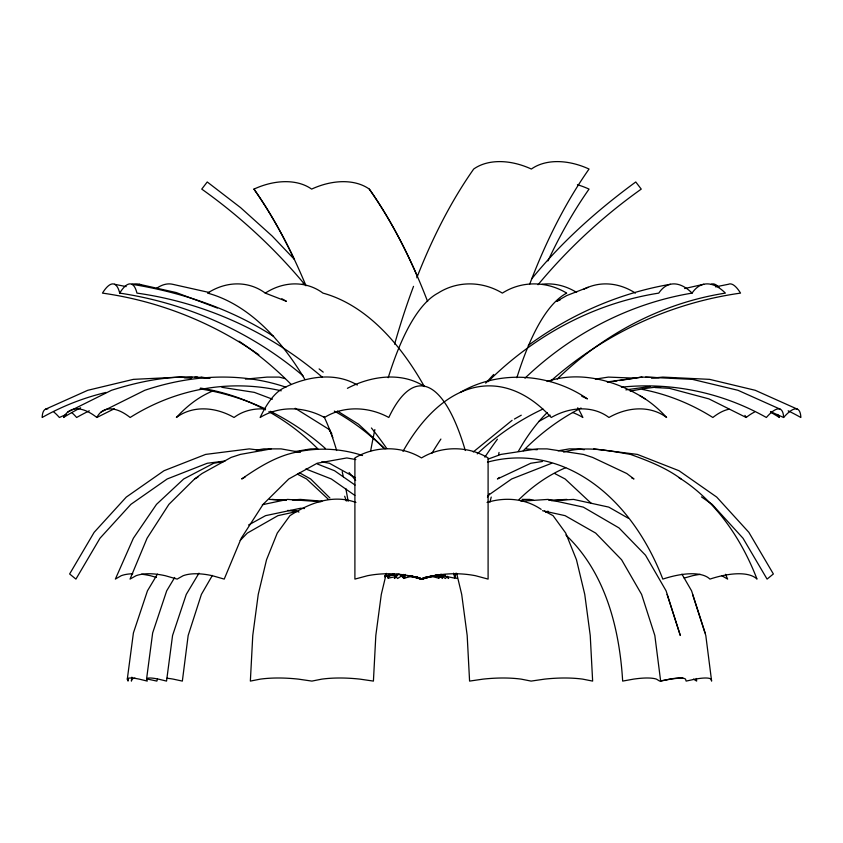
<?xml version="1.0" encoding="UTF-8"?>
<svg xmlns="http://www.w3.org/2000/svg" width="843" height="843" viewBox="0 0 843 843"><rect width="100%" height="100%" fill="white"/><g stroke="black" fill="none" stroke-linecap="round" stroke-linejoin="round"><path stroke-width="1.26" d="M131.877 677.182L131.382 681.091L131.982 679.131A75.301 11.317 21.5 0 1 135.028 678.12M128.389 678.489L128.041 681.091L127.304 679.131L133.405 632.935L147.462 590.806L157.43 574.136M127.304 679.131A75.301 8.546 22.2 0 1 139.232 679.131L147.293 681.091L146.556 679.131L152.657 632.935L166.703 590.806L174.691 577.476M386.336 573.366L381.299 594.41L375.82 635.485L373.417 681.091L359.961 679.131A75.301 27.324 9.3 0 0 321.826 679.131L311.889 681.091L298.433 679.131A75.301 27.324 9.3 0 0 260.287 679.131L250.36 681.091L252.763 635.485L258.243 594.41L266.536 559.752L277.263 533.092L289.939 515.653C309.476 503.081 332.806 493.924 355.936 502.46M157.472 679.131L156.872 681.091L147.778 679.131M212.373 575.411L201.393 594.41L188.168 635.485L182.351 681.091L173.268 679.131A75.301 11.317 21.5 0 0 166.956 678.225M198.98 573.166L186.261 594.41L172.562 635.485L166.545 681.091L158.484 679.131A75.301 8.546 22.2 0 0 146.556 679.131M397.106 574.051L394.408 578.477L398.981 573.862M531.712 278.843C561.649 241.888 597.455 210.023 635.759 181.972L641.249 189.106A544.03 544.03 0 0 0 538.034 284.734M485.684 383.154L493.682 374.471M240.181 540.447L247.326 533.092L277.927 515.653L296.768 511.522M447.211 576.633L445.378 578.477L441.384 575.948M271.225 448.887L240.36 454.409L231.108 457.412L202.035 473.524L194.585 478.972L168.906 504.356L147.061 538.245L130.043 579.099L136.05 575.706A70.338 31.423 30 0 1 165.249 575.706L177.135 579.099L183.152 575.706A70.338 31.423 30 0 1 212.341 575.706L224.227 579.099L241.246 538.245L263.09 504.356L288.77 478.972L317.105 463.26L346.81 457.939L355.841 459.561M384.756 577.002L386.452 575.527M524.968 378.18C570.859 334.292 629.236 303.448 692.082 293.111A63.762 31.296 77.4 0 1 725.391 293.111A382.185 330.983 -90 0 0 557.276 379.034M473.292 451.943L512.112 420.32M422.606 579.099L424.271 577.74M499.477 477.412L497.423 478.972L530.763 463.26L542.407 461.49M405.883 577.002L403.923 578.477L401.152 575.79M488.16 495.399L511.659 478.972L551.733 463.26M528.329 345.388C570.279 314.555 619.068 293.069 670.459 284.27M403.607 574.684L397.622 578.477L393.049 573.862M460.331 392.374C499.488 369.508 550.342 373.249 587.445 398.887L581.733 396.242M514.409 419.045L521.269 415.199M538.73 421.5L550.11 415.135M194.585 478.972L197.979 477.085M245.081 477.085L241.678 478.972C255.851 469.151 270.909 459.551 287.452 454.409C311.151 447.433 335.366 447.433 359.055 454.409L362.532 455.536M248.58 524.989L265.577 515.653L300.698 508.224L304.523 508.529M67.819 412.027L111.487 390.298C142.794 380.341 176.271 374.039 209.127 378.307M101.118 412.027L144.785 390.298C189.949 375.051 240.381 371.647 285.914 387.2M80.622 407.801A259.612 224.828 -90 0 0 63.541 417.485A63.762 29.263 63.5 0 1 96.84 417.485L114.29 408.771M347.411 388.317C370.499 376.178 400.71 371.5 423.86 386.126M488.181 459.077L500.911 454.409L537.212 448.887L547.107 448.887L583.398 454.409L592.597 457.412L626.792 473.524L633.978 478.972L631.597 477.844M45.501 409.224L87.767 390.298L133.384 379.361L180.17 377.095L191.519 378.17M66.513 414.303L59.389 417.485A63.762 15.142 65.9 0 0 53.826 412.027M545.674 512.144L548.055 511.164M588.119 287.273L566.844 295.524L556.612 301.299L560.131 299.939M384.703 576.38L387.085 575.706A70.338 31.423 -30 0 1 394.65 574.357A68.03 29.347 -28.6 0 0 386.99 575.706L384.577 576.38M422.28 579.099L434.177 575.706A68.03 29.347 -28.6 0 1 436.674 575.179M422.027 579.099L432.88 576.043M684.158 578.077L692.609 575.706A68.03 29.347 -28.6 0 1 700.238 574.357M547.054 381.5C580.068 370.362 616.602 380.614 645.116 398.887M434.156 575.706L421.5 579.099L408.844 575.706A70.338 44.437 0 0 0 367.559 575.706L354.903 579.099L354.903 457.939C375.04 445.715 401.363 445.715 421.5 457.939C441.637 445.715 467.96 445.715 488.097 457.939L488.097 579.099L475.441 575.706A70.338 44.437 0 0 0 434.156 575.706A70.338 31.423 -30 0 1 436.737 575.179M684.621 288.559L703.757 284.27M292.416 499.962L300.277 499.404L321.994 501.195M262.342 504.725L287.516 499.404L320.983 501.754M715.559 286.862L728.457 284.27A63.762 16.196 78.6 0 1 740.533 293.111A382.185 369.171 -90 0 0 550.152 381.563M487.064 502.46C505.199 496.833 525.315 498.498 541.174 509.372M256.209 450.162L263.754 448.887L281.109 448.887L300.393 452.343M223.764 461.564L213.701 463.26L183.7 478.972L156.503 504.356L133.373 538.245L115.365 579.099L121.202 575.706A68.03 29.347 28.6 0 1 132.773 573.767M294.502 451.648L310.846 448.887L317.021 448.887M558.055 450.805L569.362 448.887L579.246 448.887L584.273 449.74M595.369 379.108L608.372 377.095L635.032 378.159M607.866 382.343L610.469 381.942M613.072 381.542L616.971 380.931M619.573 380.53L641.681 377.095L659.152 377.664M563.567 452.048C585.801 445.705 608.33 450.636 630.501 454.409C648.014 460.752 666.096 467.749 681.07 478.972M607.171 381.942L641.976 377.095M651.481 378.17L662.83 377.095L709.616 379.361L755.233 390.298L797.499 409.224M625.875 389.877L650.216 386.484M225.081 461.005L207.262 463.26L167.188 478.972L130.876 504.356L99.98 538.245L75.923 579.099L69.632 573.967L94.153 532.323L126.26 497.107L163.985 470.731L205.629 454.409L249.265 448.887L262.099 450.51M245.418 379.118L267.083 377.095L279.191 377.095L285.071 378.623M548.835 500.352L566.854 499.404M521.006 501.195L548.076 499.404L583.293 507.117L618.962 527.897L645.538 555.252L666.075 590.806L680.312 635.485L667.098 594.41M551.607 500.774L573.556 499.404L608.783 507.117L628.088 518.118M184.406 377.717L192.204 377.348M194.807 377.221L197.399 377.095M525.979 448.887L537.181 449.74M269.444 499.404L286.283 500.352M522.091 499.404L529.857 499.404L533.661 500.331M645.601 377.095L692.377 379.361L737.994 390.298L780.26 409.224M655.011 387.538L669.395 388.317L708.921 398.887L746.16 417.485A63.762 29.263 -63.5 0 1 754.538 412.027M272.31 499.404L283.828 500.32M290.224 510.458L296.588 510.963M287.589 510.426L296.504 511.164L298.97 512.07M593.735 448.887L637.371 454.409L679.015 470.731L716.74 497.107L748.847 532.323L773.368 573.967L767.077 579.099L743.02 538.245L712.124 504.356L701.45 496.885M201.024 377.095L210.044 378.349M221.92 387.327L254.344 392.374L272.437 399.171M321.668 461.869L329.413 463.26L355.483 477.718M131.782 284.27C181.803 292.3 230.877 308.823 273.606 336.346M114.543 284.27L126.155 286.609M258.854 354.787A382.185 369.171 -90 0 0 102.467 293.111A63.762 16.196 -78.6 0 1 119.695 293.111C186.946 303.174 251.161 331.794 303.048 375.82M542.47 510.7L565.073 515.653L595.674 533.092L621.586 559.752L641.607 594.41L654.832 635.485L660.649 681.091L669.732 679.131A75.301 11.317 -21.5 0 1 685.528 679.131L686.128 681.091L695.222 679.131A75.301 11.317 -21.5 0 1 711.018 679.131L711.618 681.091L705.802 635.485L692.577 594.41M209.538 292.563L172.541 284.27A63.762 31.296 -77.4 0 0 156.387 288.464M139.243 284.27L176.229 292.563L217.315 308.022M410.119 576.043L420.973 579.099M156.429 577.402L150.391 575.706A68.03 29.347 28.6 0 0 141.54 574.209M304.66 379.034A382.185 191.098 -90 0 0 207.599 293.111A63.762 54.205 -68.8 0 1 265.282 293.111L286.388 301.299L281.836 298.728M317.4 464.019L334.545 470.731L355.029 485.052M305.84 468.971L331.341 478.972L354.84 495.399M770.555 411.647L783.611 417.485A63.762 15.142 -65.9 0 1 800.85 417.485A259.612 250.761 -90 0 0 788.173 410.815M357.316 385.04C334.597 371.5 305.419 376.716 283.079 388.317A259.612 67.187 90 0 0 260.139 417.485A63.762 56.523 30.9 0 1 324.471 417.485A63.762 56.523 30.9 0 1 388.802 417.485A259.612 67.187 -90 0 1 465.304 450.52M454.809 577.371L457.054 578.477M416.695 576.812L420.046 578.477M554.726 473.534L565.116 478.972L591.375 503.482M297.368 474.135L306.599 478.972L328.159 499.098M544.42 511.079L553.061 515.653L565.737 533.092L576.464 559.752L584.757 594.41L590.237 635.485L592.64 681.091L582.713 679.131A75.301 27.324 -9.3 0 0 544.567 679.131L531.111 681.091L521.174 679.131A75.301 27.324 -9.3 0 0 483.039 679.131L469.583 681.091L467.18 635.485L461.701 594.41L456.664 573.366M299.318 472.691L310.656 478.972L329.919 498.002M721.798 575.706L727.635 579.099L725.517 574.294M693.452 679.131L696.666 681.091L696.36 678.489M337.432 411.036L358.465 424.155L385.125 448.855M295.166 408.265L328.633 429.14M319.107 368.939L323.227 372.132M418.729 577.74L420.394 579.099M438.729 574.894L442.417 578.477L440.984 574.051M446.769 576.633L448.592 578.477L447.243 576.264M294.418 259.412L272.226 236.103L240.634 207.673L207.241 181.972L201.751 189.106A544.03 544.03 0 0 1 304.966 284.734M565.916 535.063C605.464 572.639 619.468 628.32 622.661 681.091L633.514 679.131A75.301 16.438 -19.6 0 1 656.455 679.131L659.658 681.091L670.512 679.131A75.301 16.438 -19.6 0 1 682.862 678.014M681.934 574.136L691.566 590.806L705.127 632.935M639.521 395.483A259.612 129.801 -90 0 1 666.623 417.485A63.762 50.675 -49.1 0 0 608.941 417.485A63.762 50.675 -49.1 0 0 551.269 417.485A259.612 129.801 -90 0 0 402.986 451.384M518.34 451.384A259.612 129.801 -90 0 1 547.202 412.575M389.487 574.926A63.762 19.073 10.4 0 1 394.492 575.052M400.414 575.411A63.762 19.073 10.4 0 1 402.838 575.611A63.762 21.275 5.4 0 0 400.214 575.411M408.981 576.254A63.762 19.073 10.4 0 1 420.257 577.94A63.762 21.275 5.4 0 0 407.833 576.106M388.507 574.947A63.762 21.275 -5.4 0 1 394.682 574.947A63.762 19.073 -10.4 0 0 390.825 575.052M410.72 576.106A63.762 21.275 -5.4 0 1 416.948 577.139M426.389 577.307A63.762 21.275 -5.4 0 1 445.325 575.242M425.388 577.381A63.762 11.012 -17.7 0 1 439.856 575.221M394.039 575.052A63.762 11.012 17.7 0 0 388.201 578.172A259.612 224.828 -90 0 0 387.611 575.664M410.33 576.106A63.762 11.012 17.7 0 1 416.347 577.139M426.516 577.307A63.762 19.073 -10.4 0 1 444.988 575.242M424.872 577.381A63.762 21.275 5.4 0 1 440.857 575.263M388.918 574.937A63.762 21.275 5.4 0 1 393.902 575.052M434.619 575.453A63.762 19.073 10.4 0 1 437.285 575.221M577.434 184.722A63.762 43.752 33 0 1 589.046 189.106A544.03 272.015 -90 0 0 547.95 260.93M323.933 416.484A259.612 67.187 90 0 1 336.642 450.52M342.184 471.68A259.612 67.187 90 0 1 343.333 476.727M345.788 488.487A259.612 67.187 90 0 1 348.148 501.3M96.84 417.485A63.762 29.263 63.5 0 1 130.138 417.485A259.612 224.828 -90 0 1 281.256 390.804M334.313 411.089A259.612 224.828 -90 0 1 383.565 447.96M453.587 573.166A259.612 224.828 -90 0 1 454.798 578.172A63.762 11.012 17.7 0 0 436.453 575.221M200.413 388.096A259.612 224.828 -90 0 1 265.408 409.846M268.854 411.721A259.612 224.828 -90 0 1 317.895 448.887M395.831 576.686A63.762 11.012 -17.7 0 0 388.201 578.172A259.612 224.828 90 0 1 389.097 574.41M400.636 575.927A63.762 11.012 -17.7 0 1 403.091 575.59M642.345 389.413A259.612 224.828 90 0 1 712.862 417.485A63.762 29.263 -63.5 0 1 729.111 409.224M770.449 412.122A259.612 224.828 -90 0 1 779.459 417.485A63.762 29.263 -63.5 0 0 777.52 414.44M454.798 578.172A259.612 224.828 -90 0 1 456.01 573.166M487.444 497.128A259.612 224.828 -90 0 1 489.446 493.85M523.25 450.763A259.612 224.828 -90 0 1 581.048 408.033M744.917 415.388A63.762 29.263 -63.5 0 1 746.16 417.485M417.338 276.325A544.03 272.015 -90 0 0 369.308 189.106A63.762 43.752 -33 0 0 311.625 189.106A63.762 43.752 -33 0 0 253.954 189.106A544.03 272.015 90 0 1 305.988 285.777M253.954 189.106A544.03 272.015 -90 0 1 293.954 258.58M783.611 417.485A63.762 15.142 -65.9 0 0 766.371 417.485A259.612 250.761 -90 0 0 621.365 387.179M630.216 391.236A259.612 250.761 -90 0 1 660.996 386.695M405.262 574.41A259.612 250.761 -90 0 0 404.261 578.172A63.762 5.701 -19.6 0 1 412.933 576.106M477.243 453.882A259.612 250.761 -90 0 1 542.945 409.024M402.912 575.052A63.762 5.701 19.6 0 0 404.261 578.172A259.612 250.761 90 0 0 403.26 574.41M106.134 392.416A259.612 250.761 90 0 0 42.15 417.485A63.762 15.142 65.9 0 1 47.788 408.918M200.033 388.865A259.612 250.761 90 0 1 265.587 409.024M270.276 411.289A259.612 250.761 90 0 1 325.461 448.55M349.076 472.512A259.612 250.761 90 0 1 355.651 480.447M430.067 576.106A63.762 5.701 19.6 0 1 438.739 578.172A63.762 5.701 -19.6 0 0 440.857 576.106M438.075 575.664A259.612 250.761 -90 0 1 438.739 578.172M89.305 410.815A259.612 250.761 -90 0 0 76.629 417.485A63.762 15.142 65.9 0 0 71.94 412.754M322.447 377.316A382.185 369.171 -90 0 0 136.935 293.111A63.762 16.196 -78.6 0 0 119.695 293.111M371.426 427.981A382.185 369.171 -90 0 1 386.811 448.602M302.152 284.27A63.762 60.464 -53.2 0 1 304.608 284.049M239.012 341.194A382.185 330.983 -90 0 1 291.193 384.45M328.781 429.287A382.185 330.983 -90 0 1 331.805 433.597M132.256 284.27A63.762 31.296 -77.4 0 1 141.434 284.945M329.487 429.203A382.185 191.098 -90 0 1 332.837 437.612M424.387 386.61A382.185 191.098 90 0 0 322.953 293.111A63.762 54.205 -68.8 0 0 265.282 293.111M489.931 502.175A382.185 191.098 -90 0 1 491.227 497.054M541.975 284.27A63.762 54.205 68.8 0 1 576.623 292.416M583.799 289.275A63.762 54.205 68.8 0 1 635.401 293.111M410.288 575.969A63.762 25.68 26.1 0 1 421.5 579.099A63.762 25.68 26.1 0 1 423.386 577.55M678.794 477.528A232.215 164.206 -90 0 1 757.003 579.099A63.762 25.68 -26.1 0 0 709.911 579.099A63.762 25.68 -26.1 0 0 662.809 579.099A232.215 164.206 -90 0 0 487.486 462.154M519.046 499.52A232.215 164.206 -90 0 1 565.706 467.696M370.604 451.184A382.185 98.916 -90 0 1 374.861 429.572M388.201 377.727A382.185 98.916 -90 0 1 438.033 293.111A63.762 60.464 53.2 0 1 502.365 293.111A63.762 60.464 53.2 0 1 566.696 293.111A382.185 98.916 90 0 0 516.864 377.727M498.582 454.967A382.185 98.916 90 0 1 499.035 452.438M484.883 457.159A382.185 369.171 -90 0 1 497.412 439.192M711.218 284.27A63.762 16.196 78.6 0 1 718.931 287.273M431.922 453.228A382.185 330.983 -90 0 1 440.9 439.066M487.928 381.721A382.185 330.983 -90 0 1 658.783 293.111A63.762 31.296 77.4 0 1 692.082 293.111M264.713 409.003A63.762 50.675 49.1 0 0 234.059 417.485A63.762 50.675 49.1 0 0 176.377 417.485A259.612 129.801 90 0 1 213.774 390.615M344.671 496.232A259.612 129.801 90 0 1 346.325 501.058M384.914 575.411A63.762 19.073 -10.4 0 1 387.316 575.242M369.308 189.106A544.03 272.015 90 0 1 427.622 301.52M394.608 344.165A544.03 272.015 90 0 1 413.534 286.346M416.8 277.79A544.03 272.015 90 0 1 473.692 169.043A63.762 43.752 33 0 1 531.375 169.043A63.762 43.752 33 0 1 589.046 169.043A544.03 272.015 90 0 0 529.794 283.922M577.729 407.77A259.612 67.187 90 0 1 582.861 417.485A63.762 56.523 -30.9 0 0 572.46 412.459"/></g></svg>
